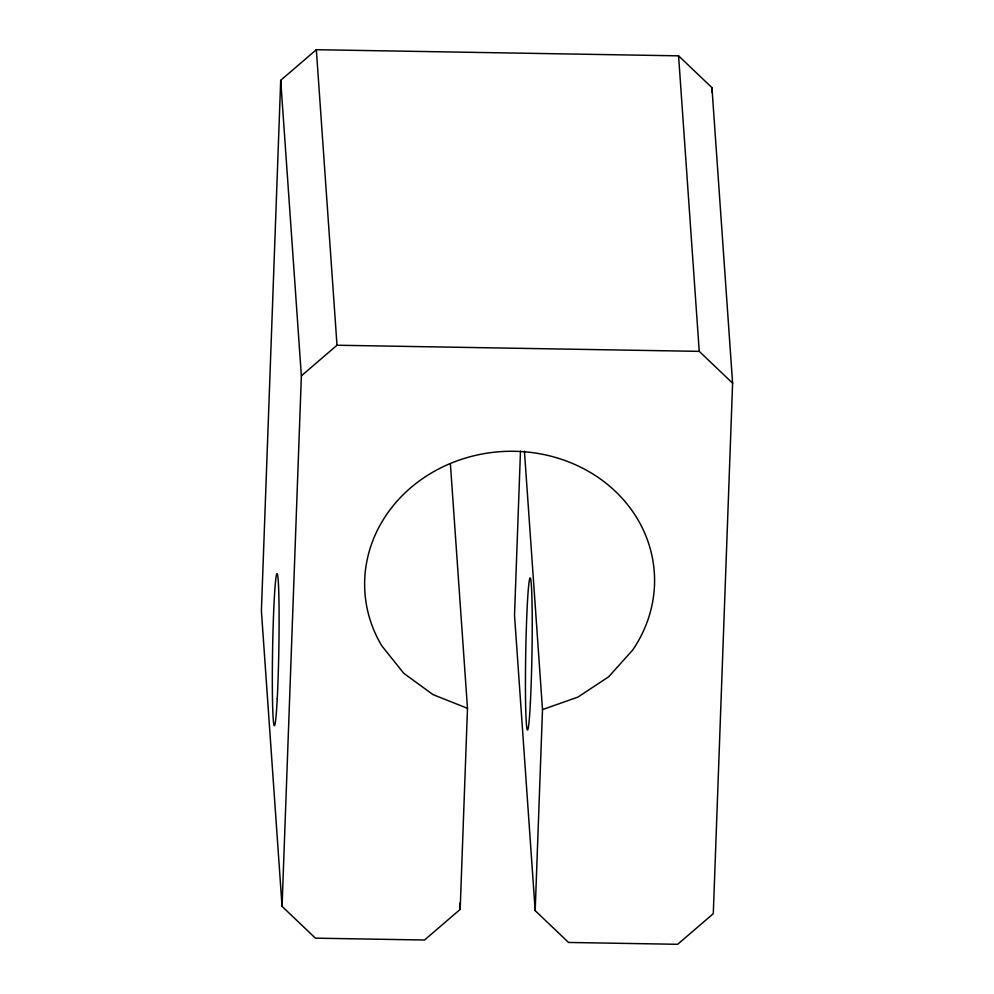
<?xml version="1.0" encoding="UTF-8"?>
<svg xmlns="http://www.w3.org/2000/svg" width="994" height="994" viewBox="0 0 994 994"><rect width="100%" height="100%" fill="white"/><g stroke="black" fill="none" stroke-linecap="round" stroke-linejoin="round"><path stroke-width="1.49" d="M520.483 451.114L514.519 615.124L535.182 910.653L568.543 942.449L677.659 944.3L713.294 913.672L732.603 383.162L711.94 87.634L678.579 55.838L316.34 49.7L280.706 80.328L261.397 610.838L282.06 906.366L315.421 938.162L424.537 940.013L460.172 909.386L467.491 708.312L450.394 463.85M282.06 906.366L301.368 375.856L280.706 80.328M535.182 910.653L542.5 709.592L524.434 451.189M711.766 92.28L711.94 87.634M301.368 375.856L337.003 345.229L699.242 351.367L732.603 383.162M542.5 709.592L577.924 697.092L608.688 676.765L632.706 650.014A145.037 131.022 -4 0 0 514.37 451.288A145.037 131.022 -4 0 0 381.733 645.765L403.775 673.298L433.024 694.632L467.491 708.312M678.579 55.838L699.242 351.367M459.75 903.198L460.172 909.386M316.34 49.7L337.003 345.229M277.251 698.546A75.979 3.119 -89 0 0 277.525 574.644A75.979 3.119 -89 0 0 272.331 674.938A75.979 3.119 -89 0 0 277.251 698.546M530.374 702.845A75.979 3.119 -89 0 0 530.647 578.943A75.979 3.119 -89 0 0 525.453 679.225A75.979 3.119 -89 0 0 530.374 702.845"/></g></svg>
